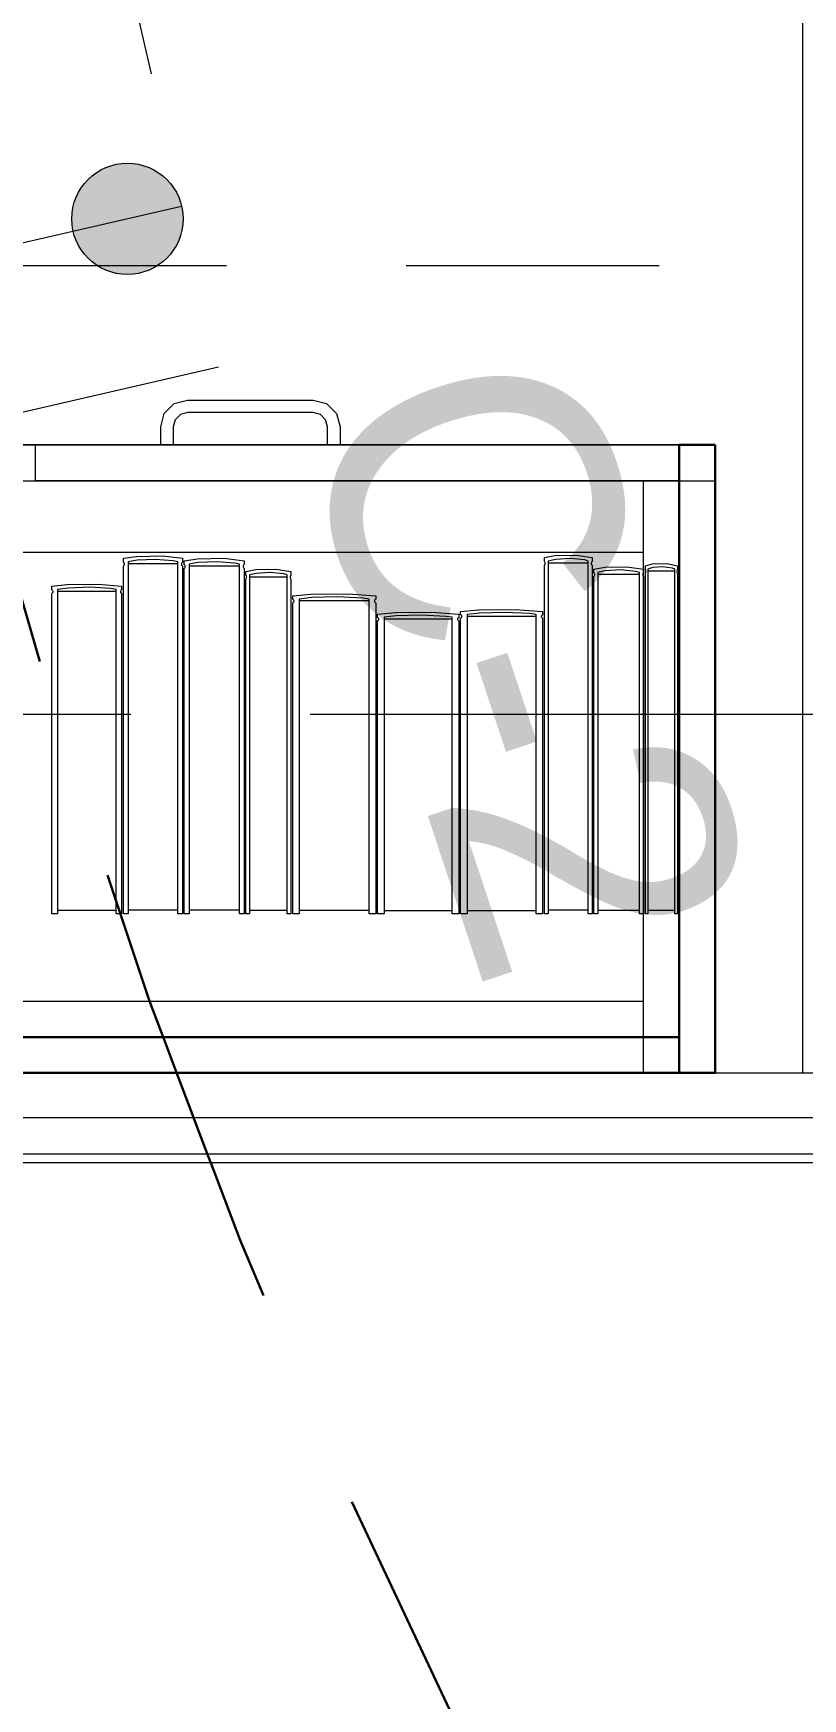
# Model space of a CAD drawing. Header units: inches. Extents: x -19 to 5698, y -728 to 92.
# Drawn here: x 316.791 to 317.22, y 29.401 to 30.329 of the extents above; entities that cross this region are included whole.
import ezdxf

# ---------------------------------------------------------------- set-up
doc = ezdxf.new("R2010")
doc.units = ezdxf.units.IN
doc.header["$MEASUREMENT"] = 0
doc.set_wipeout_variables(frame=1)
for name, pattern in [('CONTINUA', [0]), ('HIDDEN', [0.375, 0.25, -0.125]), ('Hidden Line', [0.195611, 0.141111, -0.0545]), ('Punto & Raya', [0.65, 0.5, -0.075, 0, -0.075]), ('RAYITAS', [0.375, 0.25, -0.125]), ('Wipeout_Contour', [1, 0, -1])]:
    doc.linetypes.add(name, pattern=pattern)
for name, color, linetype, lineweight in [('00 conduct tomacorr', 120, 'HIDDEN', 30), ('00 IE CKTO ILUMINACION', 3, 'Continuous', 50), ('T-TECHO-E', 150, 'Continuous', 20), ('TOMACORRIENTE', 22, 'RAYITAS', 9)]:
    doc.layers.add(name, color=color, linetype=linetype, lineweight=lineweight)
for name, color, linetype in [('02 _ ARQ _ ALB _ Ejes Generales', 251, 'Continuous'), ('02 _ ARQ _ ZON _ Espacio.3D', 7, 'Continuous'), ('08 _ STR _ EXT _ 09 Vigas', 251, 'Continuous'), ('Acabado - Muros', 7, 'Continuous'), ('Interior - Mobiliario', 7, 'Continuous')]:
    doc.layers.add(name, color=color, linetype=linetype)

# ---------------------------------------------------------------- blocks, each defined once
blk = doc.blocks.new('a')
at = {"layer": 'TOMACORRIENTE', "ltscale": 0.05}
h = blk.add_hatch(color=4, dxfattribs=at)
edge = h.paths.add_edge_path()
edge.add_arc((0, 0.0752), 0.02106, 0, 360)
at = {"layer": 'TOMACORRIENTE', "color": 4}
for p, q in [((-0.14553, 0.09625), (-0.0515, 0.09625)), ((-0.09851, 0.09625), (-0.09851, -0.09657)), ((0, 0.09625), (0, -0.09625)), ((0.06232, -0.09625), (0.06232, 0.09625))]:
    blk.add_line(p, q, dxfattribs=at)
blk.add_circle((0, 0.0752), 0.02106, dxfattribs=at)
blk = doc.blocks.new('CABLE 3FACE')
at = {"layer": 'T-TECHO-E', "rotation": 59.94170052614085}
blk.add_blockref('a', (0, 0), dxfattribs=at)

msp = doc.modelspace()

# ---------------------------------------------------------------- linework, layer by layer
at = {"layer": '02 _ ARQ _ ZON _ Espacio.3D', "color": 254, "linetype": 'Continuous', "lineweight": 0, "flags": 128}
for points in [[(314.57005, 30.6), (315.07005, 30.6), (315.06967, 29.75), (317.22003, 29.74998), (317.22003, 39.74998), (315.80476, 39.75), (315.80366, 39.4), (315.07005, 39.4), (315.07003, 39), (314.57003, 39)], [(324.17004, 27), (324.17004, 29.7), (300.57003, 29.7), (297.57004, 29.7), (297.57006, 17.4)]]:
    msp.add_lwpolyline(points, dxfattribs=at)
at = {"layer": '08 _ STR _ EXT _ 09 Vigas', "color": 251, "linetype": 'Hidden Line', "lineweight": 13, "true_color": 0x636466}
msp.add_line((315.07005, 30.2), (321.57004, 30.2), dxfattribs=at)
at = {"layer": 'Acabado - Muros', "color": 251, "linetype": 'Continuous', "lineweight": 13, "flags": 128}
msp.add_lwpolyline([(317.22002, 29.85), (317.22002, 31.32487)], dxfattribs=at)
at = {"layer": 'Interior - Mobiliario', "color": 175, "linetype": 'Continuous', "lineweight": 13}
for p, q in [((316.86218, 30.11), (316.86419, 30.1175)), ((316.86419, 30.1175), (316.86968, 30.12299)), ((316.86968, 30.12299), (316.87718, 30.125)), ((316.87318, 30.11693), (316.87025, 30.114)), ((316.87718, 30.118), (316.87318, 30.11693)), ((316.87718, 30.125), (316.94718, 30.125)), ((316.94718, 30.118), (316.87718, 30.118)), ((316.94718, 30.125), (316.95468, 30.12299)), ((316.95118, 30.11693), (316.94718, 30.118)), ((316.95411, 30.114), (316.95118, 30.11693)), ((316.95468, 30.12299), (316.96017, 30.1175)), ((316.96017, 30.1175), (316.96218, 30.11)), ((316.86218, 30.1), (316.86218, 30.11)), ((316.87025, 30.114), (316.86918, 30.11)), ((316.86918, 30.11), (316.86918, 30.1)), ((316.95518, 30.11), (316.95411, 30.114)), ((316.95518, 30.1), (316.95518, 30.11)), ((316.96218, 30.11), (316.96218, 30.1)), ((316.79218, 30.1), (316.79218, 30.08)), ((316.86918, 30.1), (316.86218, 30.1)), ((316.96218, 30.1), (316.95518, 30.1)), ((315.69118, 30.08), (317.15118, 30.08)), ((315.71118, 30.08), (317.13118, 30.08)), ((317.13118, 30.08), (317.13118, 30.04)), ((317.15118, 30.08), (317.15118, 29.77)), ((317.13118, 30.04), (315.71118, 30.04)), ((316.84142, 30.03677), (316.84863, 30.03785)), ((316.84142, 30.03462), (316.84142, 30.03677)), ((316.84155, 30.03451), (316.84142, 30.03462)), ((316.84142, 30.03242), (316.8416, 30.03258)), ((316.84142, 29.83866), (316.84142, 30.03242)), ((316.84175, 30.03425), (316.84155, 30.03451)), ((316.8416, 30.03258), (316.84179, 30.03284)), ((316.84189, 30.03398), (316.84175, 30.03425)), ((316.84179, 30.03284), (316.84191, 30.03312)), ((316.84197, 30.0337), (316.84189, 30.03398)), ((316.84191, 30.03312), (316.84197, 30.0334)), ((316.84197, 30.0334), (316.84197, 30.0337)), ((316.84898, 30.0357), (316.84405, 30.03479)), ((316.84405, 30.03479), (316.84405, 29.83866)), ((316.84405, 30.0338), (316.87166, 30.0338)), ((316.84863, 30.03785), (316.86333, 30.0381)), ((316.85909, 30.0362), (316.84898, 30.0357)), ((316.86917, 30.03537), (316.85909, 30.0362)), ((316.86333, 30.0381), (316.87429, 30.03677)), ((316.87166, 30.03479), (316.86917, 30.03537)), ((316.87166, 29.83866), (316.87166, 30.03479)), ((316.87381, 30.03392), (316.87374, 30.03363)), ((316.87374, 30.03363), (316.87375, 30.03334)), ((316.87375, 30.03334), (316.87383, 30.03305)), ((316.87393, 30.0342), (316.87381, 30.03392)), ((316.87383, 30.03305), (316.87397, 30.03278)), ((316.87412, 30.03445), (316.87393, 30.0342)), ((316.87397, 30.03278), (316.87417, 30.03253)), ((316.87429, 30.03462), (316.87412, 30.03445)), ((316.87417, 30.03253), (316.87429, 30.03242)), ((316.87429, 30.03677), (316.87429, 30.03462)), ((316.87429, 30.03242), (316.87429, 29.83866)), ((316.87529, 30.03546), (316.88262, 30.03654)), ((316.87529, 30.03332), (316.87529, 30.03546)), ((316.87542, 30.03321), (316.87529, 30.03332)), ((316.87563, 30.03296), (316.87542, 30.03321)), ((316.87577, 30.03269), (316.87563, 30.03296)), ((316.87584, 30.03241), (316.87577, 30.03269)), ((316.87585, 30.03212), (316.87584, 30.03241)), ((316.88297, 30.0344), (316.87797, 30.03349)), ((316.87797, 30.03349), (316.87797, 29.83866)), ((316.87797, 30.03251), (316.90602, 30.03251)), ((316.88262, 30.03654), (316.89755, 30.03678)), ((316.89325, 30.0349), (316.88297, 30.0344)), ((316.90349, 30.03407), (316.89325, 30.0349)), ((316.89755, 30.03678), (316.90869, 30.03546)), ((316.90602, 30.03349), (316.90349, 30.03407)), ((316.90602, 29.83866), (316.90602, 30.03349)), ((316.90819, 30.03263), (316.90813, 30.03234)), ((316.90813, 30.03234), (316.90814, 30.03205)), ((316.90832, 30.0329), (316.90819, 30.03263)), ((316.90851, 30.03316), (316.90832, 30.0329)), ((316.90869, 30.03332), (316.90851, 30.03316)), ((316.90869, 30.03546), (316.90869, 30.03332)), ((317.07607, 30.03723), (317.0819, 30.03832)), ((317.07607, 30.03507), (317.07607, 30.03723)), ((317.07617, 30.03496), (317.07607, 30.03507)), ((317.07607, 30.03287), (317.07621, 30.03304)), ((317.07607, 29.83866), (317.07607, 30.03287)), ((317.07633, 30.03471), (317.07617, 30.03496)), ((317.07621, 30.03304), (317.07636, 30.03329)), ((317.07645, 30.03444), (317.07633, 30.03471)), ((317.07636, 30.03329), (317.07646, 30.03357)), ((317.07651, 30.03415), (317.07645, 30.03444)), ((317.07646, 30.03357), (317.07651, 30.03386)), ((317.07651, 30.03386), (317.07651, 30.03415)), ((317.08217, 30.03616), (317.07819, 30.03525)), ((317.07819, 30.03525), (317.07819, 29.83866)), ((317.07819, 30.03425), (317.10051, 30.03425)), ((317.0819, 30.03832), (317.09378, 30.03857)), ((317.09035, 30.03666), (317.08217, 30.03616)), ((317.0985, 30.03584), (317.09035, 30.03666)), ((317.09378, 30.03857), (317.10264, 30.03723)), ((317.10051, 30.03525), (317.0985, 30.03584)), ((317.10051, 29.83866), (317.10051, 30.03525)), ((317.10224, 30.03438), (317.10219, 30.03409)), ((317.10219, 30.03409), (317.1022, 30.03379)), ((317.1022, 30.03379), (317.10226, 30.03351)), ((317.10234, 30.03465), (317.10224, 30.03438)), ((317.10226, 30.03351), (317.10237, 30.03324)), ((317.1025, 30.03491), (317.10234, 30.03465)), ((317.10237, 30.03324), (317.10254, 30.03298)), ((317.10264, 30.03507), (317.1025, 30.03491)), ((317.10254, 30.03298), (317.10264, 30.03287)), ((317.10264, 30.03723), (317.10264, 30.03507)), ((317.10264, 30.03287), (317.10264, 29.83866)), ((317.13118, 30.04), (317.13118, 29.79)), ((317.13231, 30.03266), (317.13623, 30.03372)), ((317.13231, 30.03055), (317.13231, 30.03266)), ((317.13623, 30.03372), (317.14422, 30.03396)), ((316.87529, 30.03114), (316.87547, 30.0313)), ((316.87529, 29.83866), (316.87529, 30.03114)), ((316.87547, 30.0313), (316.87566, 30.03156)), ((316.87566, 30.03156), (316.87579, 30.03183)), ((316.87579, 30.03183), (316.87585, 30.03212)), ((316.90814, 30.03205), (316.90822, 30.03177)), ((316.90822, 30.03177), (316.90836, 30.0315)), ((316.90836, 30.0315), (316.90856, 30.03125)), ((316.90856, 30.03125), (316.90869, 30.03114)), ((316.90869, 30.03114), (316.90869, 29.83866)), ((316.90969, 30.02942), (316.91519, 30.03046)), ((316.90969, 30.02734), (316.90969, 30.02942)), ((316.90979, 30.02724), (316.90969, 30.02734)), ((316.90969, 30.02523), (316.90982, 30.02539)), ((316.90969, 29.83866), (316.90969, 30.02523)), ((316.90994, 30.02699), (316.90979, 30.02724)), ((316.90982, 30.02539), (316.90997, 30.02563)), ((316.91005, 30.02673), (316.90994, 30.02699)), ((316.90997, 30.02563), (316.91006, 30.0259)), ((316.9101, 30.02646), (316.91005, 30.02673)), ((316.91006, 30.0259), (316.91011, 30.02618)), ((316.91011, 30.02618), (316.9101, 30.02646)), ((316.91545, 30.02838), (316.91169, 30.02751)), ((316.91169, 30.02751), (316.91169, 29.83866)), ((316.91169, 30.02655), (316.93274, 30.02655)), ((316.91519, 30.03046), (316.92639, 30.0307)), ((316.92316, 30.02887), (316.91545, 30.02838)), ((316.93084, 30.02807), (316.92316, 30.02887)), ((316.92639, 30.0307), (316.93475, 30.02942)), ((316.93274, 30.02751), (316.93084, 30.02807)), ((316.93274, 29.83866), (316.93274, 30.02751)), ((316.93438, 30.02667), (316.93433, 30.02639)), ((316.93433, 30.02639), (316.93434, 30.02611)), ((316.93434, 30.02611), (316.93439, 30.02584)), ((316.93447, 30.02694), (316.93438, 30.02667)), ((316.93439, 30.02584), (316.9345, 30.02558)), ((316.93461, 30.02718), (316.93447, 30.02694)), ((316.9345, 30.02558), (316.93465, 30.02534)), ((316.93475, 30.02734), (316.93461, 30.02718)), ((316.93465, 30.02534), (316.93475, 30.02523)), ((316.93475, 30.02942), (316.93475, 30.02734)), ((316.93475, 30.02523), (316.93475, 29.83866)), ((317.10364, 30.03081), (317.10971, 30.03187)), ((317.10364, 30.02873), (317.10364, 30.03081)), ((317.10375, 30.02862), (317.10364, 30.02873)), ((317.10364, 30.0266), (317.10379, 30.02676)), ((317.10364, 29.83866), (317.10364, 30.0266)), ((317.10391, 30.02838), (317.10375, 30.02862)), ((317.10379, 30.02676), (317.10395, 30.027)), ((317.10403, 30.02811), (317.10391, 30.02838)), ((317.10395, 30.027), (317.10405, 30.02727)), ((317.1041, 30.02783), (317.10403, 30.02811)), ((317.10405, 30.02727), (317.1041, 30.02755)), ((317.1041, 30.02755), (317.1041, 30.02783)), ((317.11, 30.02978), (317.10585, 30.02889)), ((317.10585, 30.02889), (317.10585, 29.83866)), ((317.10585, 30.02793), (317.12909, 30.02793)), ((317.10971, 30.03187), (317.12208, 30.0321)), ((317.11851, 30.03027), (317.11, 30.02978)), ((317.127, 30.02946), (317.11851, 30.03027)), ((317.12208, 30.0321), (317.13131, 30.03081)), ((317.12909, 30.02889), (317.127, 30.02946)), ((317.12909, 29.83866), (317.12909, 30.02889)), ((317.1309, 30.02805), (317.13085, 30.02777)), ((317.13085, 30.02777), (317.13085, 30.02749)), ((317.13085, 30.02749), (317.13092, 30.02721)), ((317.131, 30.02832), (317.1309, 30.02805)), ((317.13092, 30.02721), (317.13103, 30.02695)), ((317.13116, 30.02857), (317.131, 30.02832)), ((317.13103, 30.02695), (317.1312, 30.0267)), ((317.13131, 30.02873), (317.13116, 30.02857)), ((317.1312, 30.0267), (317.13131, 30.0266)), ((317.13131, 30.03081), (317.13131, 30.02873)), ((317.13131, 30.0266), (317.13131, 29.83866)), ((317.13238, 30.03044), (317.13231, 30.03055)), ((317.13231, 30.0284), (317.1324, 30.02856)), ((317.13231, 29.83866), (317.13231, 30.0284)), ((317.13249, 30.03019), (317.13238, 30.03044)), ((317.1324, 30.02856), (317.13251, 30.02881)), ((317.13256, 30.02993), (317.13249, 30.03019)), ((317.13251, 30.02881), (317.13257, 30.02908)), ((317.1326, 30.02965), (317.13256, 30.02993)), ((317.13257, 30.02908), (317.13261, 30.02936)), ((317.13261, 30.02936), (317.1326, 30.02965)), ((317.13641, 30.03161), (317.13374, 30.03072)), ((317.13374, 30.03072), (317.13374, 29.83866)), ((317.14191, 30.0321), (317.13641, 30.03161)), ((316.80155, 30.02119), (316.81008, 30.02219)), ((316.80155, 30.0192), (316.80155, 30.02119)), ((316.8017, 30.0191), (316.80155, 30.0192)), ((316.80155, 30.01718), (316.80176, 30.01733)), ((316.80155, 29.83866), (316.80155, 30.01718)), ((316.80194, 30.01887), (316.8017, 30.0191)), ((316.80176, 30.01733), (316.80198, 30.01757)), ((316.80211, 30.01862), (316.80194, 30.01887)), ((316.80198, 30.01757), (316.80213, 30.01782)), ((316.80219, 30.01836), (316.80211, 30.01862)), ((316.80213, 30.01782), (316.8022, 30.01809)), ((316.8022, 30.01809), (316.80219, 30.01836)), ((316.81048, 30.0202), (316.80466, 30.01936)), ((316.80466, 30.01936), (316.80466, 29.83866)), ((316.80466, 30.01845), (316.83732, 30.01845)), ((316.81008, 30.02219), (316.82746, 30.02241)), ((316.82245, 30.02067), (316.81048, 30.0202)), ((316.83437, 30.0199), (316.82245, 30.02067)), ((316.82746, 30.02241), (316.84042, 30.02119)), ((316.83732, 30.01936), (316.83437, 30.0199)), ((316.83732, 29.83866), (316.83732, 30.01936)), ((316.83985, 30.01856), (316.83977, 30.0183)), ((316.83977, 30.0183), (316.83978, 30.01803)), ((316.83978, 30.01803), (316.83987, 30.01776)), ((316.83999, 30.01882), (316.83985, 30.01856)), ((316.83987, 30.01776), (316.84004, 30.01751)), ((316.84022, 30.01905), (316.83999, 30.01882)), ((316.84004, 30.01751), (316.84027, 30.01728)), ((316.84042, 30.0192), (316.84022, 30.01905)), ((316.84027, 30.01728), (316.84042, 30.01718)), ((316.84042, 30.02119), (316.84042, 30.0192)), ((316.84042, 30.01718), (316.84042, 29.83866)), ((316.93575, 30.01585), (316.94591, 30.01682)), ((316.93575, 30.01393), (316.93575, 30.01585)), ((316.93593, 30.01383), (316.93575, 30.01393)), ((316.93621, 30.0136), (316.93593, 30.01383)), ((316.94639, 30.01489), (316.93945, 30.01408)), ((316.93945, 30.01408), (316.93945, 29.83866)), ((316.94591, 30.01682), (316.96661, 30.01704)), ((316.96064, 30.01534), (316.94639, 30.01489)), ((316.97484, 30.0146), (316.96064, 30.01534)), ((316.96661, 30.01704), (316.98206, 30.01585)), ((316.97835, 30.01408), (316.97484, 30.0146)), ((316.97835, 29.83866), (316.97835, 30.01408)), ((316.98181, 30.01378), (316.98154, 30.01355)), ((316.98206, 30.01393), (316.98181, 30.01378)), ((316.98206, 30.01585), (316.98206, 30.01393)), ((316.93575, 30.01196), (316.936, 30.01211)), ((316.93575, 29.83866), (316.93575, 30.01196)), ((316.936, 30.01211), (316.93626, 30.01234)), ((316.93641, 30.01336), (316.93621, 30.0136)), ((316.93626, 30.01234), (316.93644, 30.01258)), ((316.93651, 30.0131), (316.93641, 30.01336)), ((316.93644, 30.01258), (316.93652, 30.01284)), ((316.93652, 30.01284), (316.93651, 30.0131)), ((316.93945, 30.01319), (316.97835, 30.01319)), ((316.98137, 30.0133), (316.98128, 30.01305)), ((316.98128, 30.01305), (316.98129, 30.01278)), ((316.98129, 30.01278), (316.9814, 30.01253)), ((316.98154, 30.01355), (316.98137, 30.0133)), ((316.9814, 30.01253), (316.9816, 30.01228)), ((316.9816, 30.01228), (316.98188, 30.01206)), ((316.98188, 30.01206), (316.98206, 30.01196)), ((316.98206, 30.01196), (316.98206, 29.83866)), ((316.98306, 30.00558), (316.99299, 30.00649)), ((316.98306, 30.00376), (316.98306, 30.00558)), ((316.99346, 30.00468), (316.98668, 30.00391)), ((316.99299, 30.00649), (317.01324, 30.0067)), ((317.0074, 30.0051), (316.99346, 30.00468)), ((317.02128, 30.0044), (317.0074, 30.0051)), ((317.01324, 30.0067), (317.02834, 30.00558)), ((317.02834, 30.00558), (317.02834, 30.00376)), ((317.02934, 30.00715), (317.03937, 30.00807)), ((317.02934, 30.00532), (317.02934, 30.00715)), ((317.02952, 30.00522), (317.02934, 30.00532)), ((317.0298, 30.00501), (317.02952, 30.00522)), ((317.02999, 30.00478), (317.0298, 30.00501)), ((317.0301, 30.00453), (317.02999, 30.00478)), ((317.03011, 30.00429), (317.0301, 30.00453)), ((317.03985, 30.00624), (317.033, 30.00546)), ((317.033, 30.00546), (317.033, 29.83866)), ((317.033, 30.00462), (317.07141, 30.00462)), ((317.03937, 30.00807), (317.05982, 30.00828)), ((317.05392, 30.00667), (317.03985, 30.00624)), ((317.06794, 30.00596), (317.05392, 30.00667)), ((317.05982, 30.00828), (317.07507, 30.00715)), ((317.07141, 30.00546), (317.06794, 30.00596)), ((317.07141, 29.83866), (317.07141, 30.00546)), ((317.07439, 30.00472), (317.0743, 30.00448)), ((317.0743, 30.00448), (317.07432, 30.00423)), ((317.07456, 30.00496), (317.07439, 30.00472)), ((317.07482, 30.00518), (317.07456, 30.00496)), ((317.07507, 30.00532), (317.07482, 30.00518)), ((317.07507, 30.00715), (317.07507, 30.00532)), ((316.98323, 30.00367), (316.98306, 30.00376)), ((316.98306, 30.00192), (316.9833, 30.00205)), ((316.98306, 29.83866), (316.98306, 30.00192)), ((316.98351, 30.00346), (316.98323, 30.00367)), ((316.9833, 30.00205), (316.98356, 30.00227)), ((316.9837, 30.00323), (316.98351, 30.00346)), ((316.98356, 30.00227), (316.98373, 30.0025)), ((316.9838, 30.00299), (316.9837, 30.00323)), ((316.98373, 30.0025), (316.98381, 30.00274)), ((316.98381, 30.00274), (316.9838, 30.00299)), ((316.98668, 30.00391), (316.98668, 29.83866)), ((316.98668, 30.00308), (317.02472, 30.00308)), ((317.02472, 30.00391), (317.02128, 30.0044)), ((317.02472, 29.83866), (317.02472, 30.00391)), ((317.02767, 30.00318), (317.02758, 30.00294)), ((317.02758, 30.00294), (317.0276, 30.00269)), ((317.0276, 30.00269), (317.0277, 30.00245)), ((317.02784, 30.00341), (317.02767, 30.00318)), ((317.0277, 30.00245), (317.02789, 30.00222)), ((317.0281, 30.00363), (317.02784, 30.00341)), ((317.02789, 30.00222), (317.02817, 30.00201)), ((317.02834, 30.00376), (317.0281, 30.00363)), ((317.02817, 30.00201), (317.02834, 30.00192)), ((317.02834, 30.00192), (317.02834, 29.83866)), ((317.02934, 30.00345), (317.02959, 30.00359)), ((317.02934, 29.83866), (317.02934, 30.00345)), ((317.02959, 30.00359), (317.02985, 30.00381)), ((317.02985, 30.00381), (317.03002, 30.00404)), ((317.03002, 30.00404), (317.03011, 30.00429)), ((317.07432, 30.00423), (317.07442, 30.00399)), ((317.07442, 30.00399), (317.07461, 30.00376)), ((317.07461, 30.00376), (317.07489, 30.00354)), ((317.07489, 30.00354), (317.07507, 30.00345)), ((317.07507, 30.00345), (317.07507, 29.83866)), ((316.80466, 29.83866), (316.80155, 29.83866)), ((316.83732, 29.84048), (316.80466, 29.84048)), ((316.84042, 29.83866), (316.83732, 29.83866)), ((316.84405, 29.83866), (316.84142, 29.83866)), ((316.87166, 29.84064), (316.84405, 29.84064)), ((316.87429, 29.83866), (316.87166, 29.83866)), ((316.87797, 29.83866), (316.87529, 29.83866)), ((316.90602, 29.84063), (316.87797, 29.84063)), ((316.90869, 29.83866), (316.90602, 29.83866)), ((316.91169, 29.83866), (316.90969, 29.83866)), ((316.93274, 29.84056), (316.91169, 29.84056)), ((316.93475, 29.83866), (316.93274, 29.83866)), ((316.93945, 29.83866), (316.93575, 29.83866)), ((316.97835, 29.84043), (316.93945, 29.84043)), ((316.98206, 29.83866), (316.97835, 29.83866)), ((316.98668, 29.83866), (316.98306, 29.83866)), ((317.02472, 29.84033), (316.98668, 29.84033)), ((317.02834, 29.83866), (317.02472, 29.83866)), ((317.033, 29.83866), (317.02934, 29.83866)), ((317.07141, 29.84034), (317.033, 29.84034)), ((317.07507, 29.83866), (317.07141, 29.83866)), ((317.07819, 29.83866), (317.07607, 29.83866)), ((317.10051, 29.84064), (317.07819, 29.84064)), ((317.10264, 29.83866), (317.10051, 29.83866)), ((317.10585, 29.83866), (317.10364, 29.83866)), ((317.12909, 29.84058), (317.10585, 29.84058)), ((317.13131, 29.83866), (317.12909, 29.83866)), ((317.13374, 29.83866), (317.13231, 29.83866)), ((315.71118, 29.79), (317.13118, 29.79)), ((317.15118, 29.77), (315.69118, 29.77))]:
    msp.add_line(p, q, dxfattribs=at)

# ---------------------------------------------------------------- block references
at = {"layer": '00 conduct tomacorr', "xscale": 1.47256122672843, "yscale": 1.47256122672843, "zscale": 1.47256122672843, "rotation": 222.9969476224331}
msp.add_blockref('CABLE 3FACE', (316.73572, 30.20117, -0.00066), dxfattribs=at)

# ---------------------------------------------------------------- next in the draw order: wipeouts: each hides what was drawn before it
at = {"color": 254, "linetype": 'Wipeout_Contour', "lineweight": 0, "ltscale": 14710.785902}
msp.add_wipeout([(316.12005, 29.733), (316.13655, 29.733), (316.13655, 29.7), (318.07105, 29.7), (318.07105, 29.75), (316.12005, 29.75)], dxfattribs=at).dxf.layer = 'Acabado - Muros'

# ---------------------------------------------------------------- next in the draw order: linework, layer by layer
at = {"layer": '08 _ STR _ EXT _ 09 Vigas', "color": 251, "linetype": 'Hidden Line', "lineweight": 13, "true_color": 0x636466}
msp.add_line((308.07004, 29.7), (321.57004, 29.7), dxfattribs=at)
at = {"layer": 'Acabado - Muros', "color": 251, "linetype": 'Continuous', "lineweight": 13, "flags": 128}
for points in [[(315.17005, 29.75), (316.12005, 29.75), (318.07105, 29.75)], [(316.13655, 29.7), (318.07105, 29.7)]]:
    msp.add_lwpolyline(points, dxfattribs=at)

# ---------------------------------------------------------------- next in the draw order: wipeouts: each hides what was drawn before it
at = {"color": 254, "linetype": 'Wipeout_Contour', "lineweight": 0, "ltscale": 9807.843685}
msp.add_wipeout([(318.07105, 29.705), (318.07105, 29.725), (316.13655, 29.725), (316.13655, 29.705)], dxfattribs=at).dxf.layer = 'Acabado - Muros'

# ---------------------------------------------------------------- next in the draw order: linework, layer by layer
at = {"layer": 'Acabado - Muros', "color": 7, "linetype": 'Continuous', "lineweight": 13, "flags": 128}
msp.add_lwpolyline([(318.07105, 29.705), (318.07105, 29.725), (316.13655, 29.725), (316.13655, 29.705)], close=True, dxfattribs=at)

# ---------------------------------------------------------------- next in the draw order: wipeouts: each hides what was drawn before it
at = {"color": 254, "linetype": 'Wipeout_Contour', "lineweight": 0, "ltscale": 9805.115586}
msp.add_wipeout([(315.69118, 29.77), (315.69118, 29.75), (317.15118, 29.75), (317.15118, 29.77)], dxfattribs=at).dxf.layer = 'Interior - Mobiliario'

# ---------------------------------------------------------------- next in the draw order: linework, layer by layer
at = {"layer": 'Interior - Mobiliario', "color": 175, "linetype": 'Continuous', "lineweight": 13}
for p, q in [((317.13118, 29.79), (317.13118, 29.75)), ((315.69118, 29.77), (317.15118, 29.77)), ((317.15118, 29.77), (317.15118, 29.75)), ((317.15118, 29.75), (315.69118, 29.75)), ((317.13118, 29.75), (315.71118, 29.75))]:
    msp.add_line(p, q, dxfattribs=at)
at = {"layer": 'Interior - Mobiliario', "color": 175, "linetype": 'Continuous', "lineweight": 30}
for p, q in [((317.15118, 29.77), (315.69118, 29.77)), ((317.15118, 29.77), (317.15118, 29.75)), ((317.15118, 29.75), (315.69118, 29.75))]:
    msp.add_line(p, q, dxfattribs=at)

# ---------------------------------------------------------------- next in the draw order: wipeouts: each hides what was drawn before it
at = {"color": 254, "linetype": 'Wipeout_Contour', "lineweight": 0, "ltscale": 9808.083431}
msp.add_wipeout([(317.15118, 30.1), (317.15118, 29.75), (317.17118, 29.75), (317.17118, 30.1)], dxfattribs=at).dxf.layer = 'Interior - Mobiliario'

# ---------------------------------------------------------------- next in the draw order: linework, layer by layer
at = {"layer": '00 conduct tomacorr'}
for centre, radius, start, end in [((320.3365, 31.03128, -0.00066), 3.69523, 175.2208, 210.74302), ((317.14779, 31.13179, -0.00066), 1.98951, 270.36795, 332.99001)]:
    msp.add_arc(centre, radius, start, end, dxfattribs=at)
at = {"layer": '02 _ ARQ _ ALB _ Ejes Generales', "color": 251, "linetype": 'Punto & Raya', "lineweight": 13, "true_color": 0x636466}
msp.add_line((283.34546, 29.95), (332.07004, 29.95), dxfattribs=at)
at = {"layer": 'Interior - Mobiliario', "color": 175, "linetype": 'Continuous', "lineweight": 13}
for p, q in [((317.17118, 30.1), (315.67118, 30.1)), ((315.69118, 30.1), (317.15118, 30.1)), ((315.69118, 30.1), (317.15118, 30.1)), ((317.15118, 30.1), (316.79218, 30.1)), ((317.15118, 29.75), (317.15118, 30.1)), ((317.15118, 30.1), (317.17118, 30.1)), ((317.15118, 30.1), (317.15118, 29.75)), ((317.15118, 30.1), (317.15118, 29.77)), ((317.15118, 30.1), (317.15118, 30.08)), ((317.17118, 30.1), (317.17118, 29.75)), ((317.17118, 29.75), (317.17118, 30.1)), ((315.69118, 30.08), (317.15118, 30.08)), ((315.69118, 30.08), (317.15118, 30.08)), ((317.15118, 30.08), (316.79218, 30.08)), ((317.13118, 30.08), (317.17118, 30.08)), ((317.15118, 30.08), (317.15118, 29.77)), ((317.15118, 30.08), (317.15118, 29.77)), ((317.17118, 30.08), (317.17118, 29.75)), ((317.14422, 30.03396), (317.15018, 30.03266)), ((317.15018, 30.03266), (317.15018, 30.03055)), ((317.13374, 30.02975), (317.14875, 30.02975)), ((317.14739, 30.03129), (317.14191, 30.0321)), ((317.14875, 30.03072), (317.14739, 30.03129)), ((317.14875, 29.83866), (317.14875, 30.03072)), ((317.14991, 30.02987), (317.14988, 30.02958)), ((317.14988, 30.02958), (317.14988, 30.0293)), ((317.14988, 30.0293), (317.14992, 30.02902)), ((317.14998, 30.03014), (317.14991, 30.02987)), ((317.14992, 30.02902), (317.15, 30.02875)), ((317.15008, 30.03039), (317.14998, 30.03014)), ((317.15, 30.02875), (317.15011, 30.02851)), ((317.15018, 30.03055), (317.15008, 30.03039)), ((317.15011, 30.02851), (317.15018, 30.0284)), ((317.15018, 30.0284), (317.15018, 29.83866)), ((317.14875, 29.8406), (317.13374, 29.8406)), ((317.15018, 29.83866), (317.14875, 29.83866)), ((317.15118, 29.77), (315.69118, 29.77)), ((317.15118, 29.77), (315.69118, 29.77)), ((317.15118, 29.77), (315.69118, 29.77)), ((315.67118, 29.75), (317.17118, 29.75)), ((317.15118, 29.75), (315.69118, 29.75)), ((317.17118, 29.75), (317.13118, 29.75)), ((317.17118, 29.75), (317.15118, 29.75))]:
    msp.add_line(p, q, dxfattribs=at)
at = {"layer": 'Interior - Mobiliario', "color": 175, "linetype": 'Continuous', "lineweight": 30}
for p, q in [((317.15118, 30.1), (317.15118, 29.75)), ((317.17118, 30.1), (317.15118, 30.1)), ((317.17118, 30.1), (317.17118, 29.75)), ((317.17118, 29.75), (317.15118, 29.75))]:
    msp.add_line(p, q, dxfattribs=at)

# ---------------------------------------------------------------- next in the draw order: texts
at = {"layer": '00 IE CKTO ILUMINACION', "color": 4, "linetype": 'CONTINUA', "lineweight": 15}
msp.add_text('C-2', height=0.159623, rotation=288.33971, dxfattribs=at).set_placement((316.93683, 30.11718, -0.00066))

doc.saveas('drawing.dxf')
